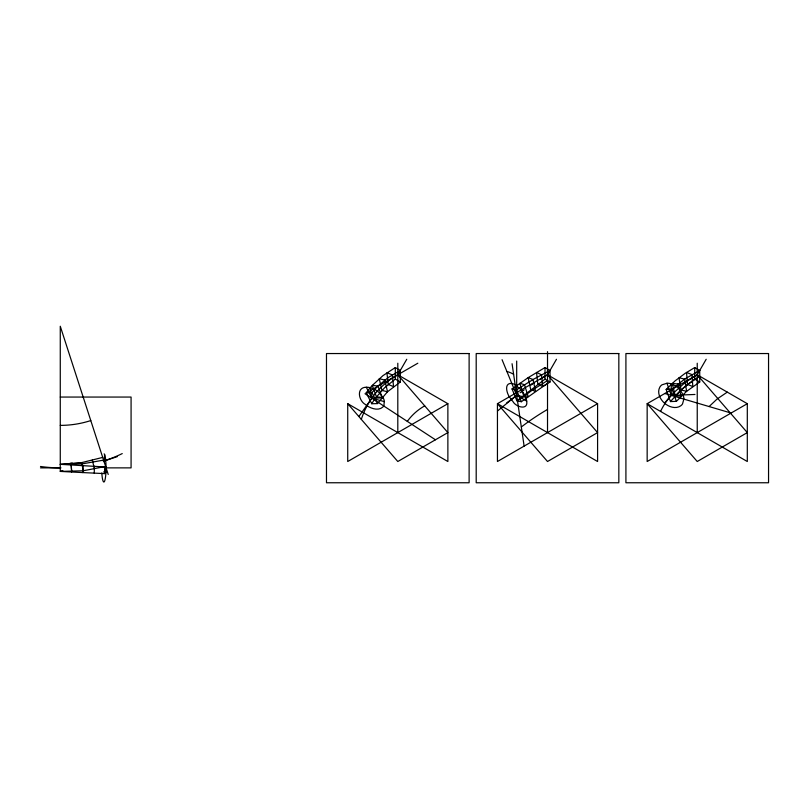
<?xml version="1.0" encoding="UTF-8"?>
<svg xmlns="http://www.w3.org/2000/svg" width="809" height="809" viewBox="0 0 809 809"><rect width="100%" height="100%" fill="white"/><g stroke="black" fill="none" stroke-linecap="round" stroke-linejoin="round"><path stroke-width="1.21" d="M506.798 402.831L516.688 395.338L516.688 361.057M71.637 472.011L71.111 463.729M102.703 457.409L81.84 462.576L60.27 464.326L105.069 466.965L104.695 473.619L82.892 472.587L82.993 465.61M94.228 473.123L94.441 466.287M104.199 461.818L104.604 454.567M406.755 359.267L397.806 374.779A81.699 81.699 0 0 0 371.756 398.139M544.042 376.822L547.521 374.779L597.588 432.603L547.521 461.514L497.444 403.691L597.588 461.514L597.588 403.691L497.444 461.514L497.444 403.691L547.521 374.779L556.471 359.267M694.82 376.205L697.237 374.779L706.186 359.267M377.449 403.6L387.511 391.768L400.303 382.01L400.303 370.451L395.298 367.559L382.991 375.619L372.322 385.397A85.269 85.269 0 0 0 366.224 392.8L371.746 403.752L377.449 403.6L371.928 392.638L366.224 392.8M359.145 416.139L371.837 398.2L370.259 387.723A14.4 14.4 0 0 0 366.315 387.228C355.99 387.238 358.62 400.819 365.324 404.449A22.339 22.339 0 0 0 368.944 406.897C373.04 409.081 378.946 410.567 382.788 407.099A5.673 5.673 0 0 0 383.972 405.349L384.265 400.698A12.448 12.448 0 0 0 383.223 397.886L379.037 392.527A22.268 22.268 0 0 0 374.466 389.351L370.542 387.794M670.459 401.577L680.986 389.958L694.729 379.118L694.729 367.559L685.071 373.394L675.07 380.887L666.151 389.432L670.459 401.577L676.385 401.345L686.629 391.323L699.734 382.01L699.734 370.451L694.729 367.559M371.928 392.638L375.649 388.411A80.587 80.587 0 0 1 378.015 386.004L388.462 377.378L400.303 370.451M674.625 396.38L685.719 385.751L699.734 376.225M664.826 402.67L671.146 395.53M709.099 406.553L717.209 398.928L727.281 392.132M673.432 393.032L671.268 395.389L666.96 383.254L661.995 384.821A7.534 7.534 0 0 0 659.841 387.127C657.201 391.819 659.406 397.634 662.723 401.375A19.416 19.416 0 0 0 665.938 404.298C670.085 407.332 676.385 409.041 680.865 405.724A7.514 7.514 0 0 0 682.513 403.944L683.878 399.11A12.6 12.6 0 0 0 683.099 394.934L680.177 389.827A19.355 19.355 0 0 0 676.071 386.115L671.268 383.83L671.268 395.389L694.971 394.468M673.543 392.931L683.221 384.204A116.344 116.344 0 0 1 694.739 376.276M666.151 389.432L672.077 389.2L684.636 379.097L699.734 370.451M497.444 411.043L516.354 395.591M516.911 400.819L545.013 379.118L545.013 367.559L528.176 377.631L512.036 388.937L516.911 400.819L521.35 401.729L544.265 385.63M517.507 400.94L532.261 390.15L547.521 380.564M520.126 392.769L521.471 391.778M521.502 391.768L522.877 390.767M523.393 390.393L524.242 389.786M395.298 367.559L395.298 379.118L384.599 387.733L375.801 397.684A73.831 73.831 0 0 0 371.746 403.752M531.139 385.013L532.514 384.093M512.036 388.937L516.476 389.857L533.576 379.209L550.019 370.451L550.019 382.01L545.954 384.548M533.556 383.405L534.365 382.879M543.072 386.389L545.741 384.679M544.588 385.418L546.035 384.487M546.338 384.305L546.924 383.931M540.351 379.067L541.231 378.521M541.282 378.501L543.587 377.095M366.315 392.962L417.828 363.221M447.873 403.691L347.728 461.514L347.728 403.691L447.873 461.514L447.873 403.691L397.806 374.779L447.873 432.603L397.806 461.514L347.728 403.691M697.237 374.779L647.16 403.691L647.16 461.514L747.304 403.691L747.304 461.514L647.16 403.691L697.237 461.514L747.304 432.603L697.237 374.779L747.304 403.691M103.865 460.999L117.335 456.63M105.635 466.459L83.135 470.787L60.27 471.414L60.27 326.239L108.224 474.468M103.582 460.129L82.043 463.901L60.27 464.326M72.385 463.122L69.716 463.476M63.122 471.222L60.978 471.374M62.971 471.253L60.27 471.414L82.892 472.587M69.756 463.8L79.879 463.254M383.233 397.886L371.837 398.2A76.622 76.622 0 0 0 364.262 411.559A77.017 77.017 0 0 0 361.32 419.386M60.27 397.057L131.078 397.057L131.078 467.875L104.674 467.875M40.45 467.875L60.665 467.875M511.814 383.456C503.491 382.606 506.889 394.266 510.226 398.008A29.235 29.235 0 0 0 512.866 401.406C515.606 406.937 528.378 410.901 526.71 401.122A17.262 17.262 0 0 0 525.557 397.179L523.838 393.75A29.104 29.104 0 0 0 520.602 389.372L515.151 384.801A11.488 11.488 0 0 0 511.824 383.426M502.065 359.702L516.688 395.338L525.577 397.168M384.437 401.648L371.837 398.2L366.315 387.238M664.836 393.487L731.103 413.045M694.729 379.118L699.734 382.01M545.013 367.559L550.019 370.451M547.521 374.779L597.588 403.691M545.013 379.118L550.019 382.01M516.688 395.338L526.71 401.122M395.298 379.118L400.303 382.01M365.001 393.72L435.444 439.783M104.685 469.807L105.908 472.719M103.876 471.687L104.695 473.619M516.476 389.857L521.35 401.729M672.077 389.2L676.385 401.345M92.317 460.058L94.481 469.078M82.043 463.901L83.135 470.787M512.067 363.726L524.121 446.113M71.05 463.304L71.698 471.566M697.237 363.221L697.237 432.603M547.521 351.652L547.521 432.603M397.806 363.221L397.806 432.603M104.159 453.839A14.168 2.184 -90 0 1 106.04 467.42A14.168 2.184 -90 0 1 104.29 481.759A14.168 2.184 -90 0 1 101.823 472.921M90.78 420.569A99.143 99.143 0 0 1 60.27 425.382M122.25 453.586A141.626 141.626 0 0 1 103.33 461.16M60.827 467.865A141.626 141.626 0 0 1 40.49 466.48M407.311 421.378A54.466 54.466 0 0 1 424.705 405.865M671.288 395.399A70.707 70.707 0 0 0 663.481 405.906A63.062 63.062 0 0 0 660.569 411.437M666.96 383.233A13.44 13.44 0 0 1 671.268 383.84M521.33 426.97A253.743 253.743 0 0 1 547.501 409.445M506.96 371.523A22.996 22.996 0 0 1 513.573 374.324M469.119 353.543L326.482 353.543L326.482 482.761L469.119 482.761L469.119 353.543M618.834 353.543L476.198 353.543L476.198 482.761L618.834 482.761L618.834 353.543M768.55 353.543L625.913 353.543L625.913 482.761L768.55 482.761L768.55 353.543M678.013 383.992L672.178 383.415L675.303 395.692L681.138 396.268L678.013 383.992M378.015 386.004L372.322 385.397L376.428 396.845L382.121 397.441L378.015 386.004M684.636 379.097L678.994 377.742L680.986 389.958L686.629 391.323L684.636 379.097M384.811 380.068L379.239 378.693L381.939 390.393L387.511 391.768L384.811 380.068M524.475 384.69L519.793 383.304L523.514 395.237L528.206 396.622L524.475 384.69M533.04 379.512L528.176 377.631L530.694 389.544L535.548 391.425L533.04 379.512M691.897 374.577L686.538 372.433L687.478 384.417L692.838 386.56L691.897 374.577M392.274 374.88L386.924 372.727L388.239 384.467L393.578 386.611L392.274 374.88M541.514 374.8L536.549 372.413L537.813 384.194L542.778 386.581L541.514 374.8"/></g></svg>
